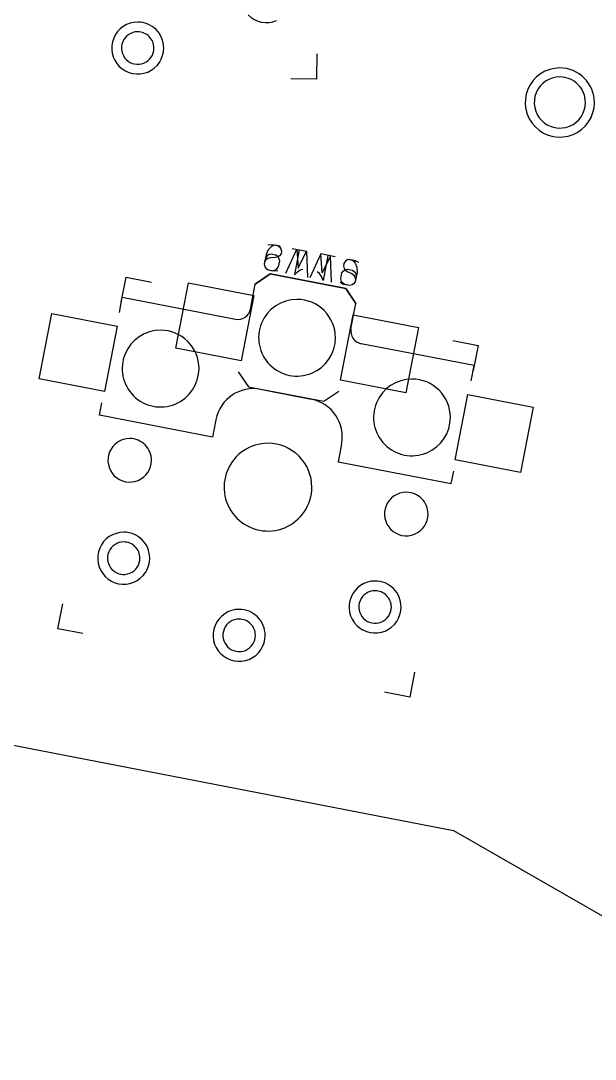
# Model space of a CAD drawing. Extents: x 28 to 165, y -144 to -37.
# Drawn here: x 118.82 to 141.25, y -144.16 to -103.57 of the extents above; entities that cross this region are included whole.
import ezdxf

# ---------------------------------------------------------------- set-up
doc = ezdxf.new("R2010")
doc.units = 0
doc.layers.get('0').update_dxf_attribs({"linetype": 'CONTINUOUS'})

msp = doc.modelspace()

# ---------------------------------------------------------------- linework, layer by layer
at = {"color": 7}
for points in [[(123.385128, -103.618754)], [(123.385128, -103.618754)], [(123.385128, -103.999754)], [(123.385128, -103.999754)], [(123.385128, -103.999754)], [(123.385128, -103.999754)], [(139.869309, -105.414601)], [(139.869309, -105.414601)], [(139.869309, -105.764601)], [(139.869309, -105.764601)], [(139.869309, -105.764601)], [(139.869309, -105.764601)], [(124.868079, -116.362446), (125.364182, -113.810215), (127.916414, -114.306318), (127.42031, -116.85855)], [(129.607079, -114.45928)], [(129.607079, -114.45928)], [(129.607079, -114.459281)], [(129.607079, -114.459281)], [(129.607079, -114.459281)], [(129.607079, -114.459281)], [(119.540159, -117.567982), (120.036262, -115.015751), (122.588494, -115.511854), (122.09239, -118.064086)], [(131.297744, -117.612246), (131.793848, -115.060015), (134.346079, -115.556118), (133.849975, -118.10835)], [(124.279158, -115.664816)], [(124.279158, -115.664816)], [(124.279158, -115.664817)], [(124.279158, -115.664817)], [(124.279158, -115.664817)], [(124.279158, -115.664817)], [(134.09544, -117.572908)], [(134.09544, -117.572908)], [(134.09544, -117.572909)], [(134.09544, -117.572909)], [(134.09544, -117.572909)], [(134.09544, -117.572909)], [(135.786104, -120.725873), (136.282208, -118.173642), (138.834439, -118.669745), (138.338336, -121.221977)], [(123.072809, -119.899618)], [(123.072809, -119.899618)], [(123.072809, -119.899619)], [(123.072809, -119.899619)], [(123.072809, -119.899619)], [(123.072809, -119.899619)], [(128.471764, -120.085468)], [(128.471764, -120.085468)], [(128.471764, -120.085468)], [(128.471764, -120.085468)], [(128.471764, -120.085468)], [(128.471764, -120.085468)], [(133.870719, -121.998518)], [(133.870719, -121.998518)], [(133.870719, -121.998519)], [(133.870719, -121.998519)], [(133.870719, -121.998519)], [(133.870719, -121.998519)], [(122.838549, -123.560109)], [(122.838549, -123.560109)], [(122.838549, -123.941109)], [(122.838549, -123.941109)], [(122.838549, -123.941109)], [(122.838549, -123.941109)], [(132.65483, -125.468201)], [(132.65483, -125.468201)], [(132.65483, -125.849201)], [(132.65483, -125.849201)], [(132.65483, -125.849201)], [(132.65483, -125.849201)], [(127.34599, -126.575574)], [(127.34599, -126.575574)], [(127.34599, -126.956574)], [(127.34599, -126.956574)], [(127.34599, -126.956574)], [(127.34599, -126.956574)]]:
    msp.add_lwpolyline(points, close=True, dxfattribs=at)
for points in [[(130.382322, -104.856907), (130.36487, -105.856756), (129.365021, -105.839303)], [(130.382324, -104.856906), (130.364874, -105.856757)], [(130.364874, -105.856757), (129.365023, -105.839307)], [(128.469012, -112.330693), (128.618332, -112.311213), (128.852053, -112.356643), (128.936453, -112.421553), (128.974113, -112.477383), (129.002683, -112.579963), (128.984513, -112.673454), (128.919593, -112.757854), (128.863763, -112.795514), (128.761193, -112.824084), (128.565122, -112.834484), (128.462552, -112.863054), (128.406722, -112.900714), (128.341802, -112.985114), (128.323632, -113.078604), (128.352202, -113.181174), (128.389862, -113.237004), (128.474262, -113.301924), (128.707983, -113.347354), (128.857303, -113.327864)], [(128.945539, -112.374812), (128.758562, -112.338467), (128.655988, -112.367039), (128.600156, -112.404697), (128.47941, -112.526758), (128.396321, -112.704649), (128.323632, -113.078602), (128.352204, -113.181177), (128.389862, -113.237007), (128.474264, -113.301923), (128.661241, -113.338268), (128.763816, -113.309696), (128.819646, -113.272038), (128.884562, -113.187636), (128.929993, -112.953915), (128.901421, -112.851341), (128.863763, -112.79551), (128.779361, -112.730594), (128.592384, -112.694249), (128.489809, -112.722821), (128.433979, -112.760479), (128.369062, -112.844881)], [(129.175423, -113.438214), (129.599953, -112.502023), (129.650643, -113.239524), (129.973914, -112.574703), (130.016824, -113.601764)], [(129.41298, -112.465673), (129.973911, -112.574707)], [(129.693446, -112.52019), (129.502636, -113.501819), (129.623383, -113.379758), (129.735044, -113.304442), (129.837619, -113.27587)], [(130.951707, -113.78349), (130.908795, -112.756431), (130.585525, -113.421249), (130.534841, -112.683742), (130.110311, -113.619938)], [(130.815305, -112.738264), (130.624494, -113.719885), (130.558264, -113.561484), (130.482954, -113.449824), (130.398554, -113.384904)], [(131.095775, -112.792774), (130.534844, -112.683744)], [(132.021569, -113.021243), (131.890423, -112.94724), (131.656701, -112.901809), (131.554127, -112.930381), (131.498297, -112.968039), (131.43338, -113.052441), (131.415208, -113.14593), (131.44378, -113.248504), (131.481438, -113.304334), (131.56584, -113.369251), (131.74373, -113.45234), (131.828134, -113.517256), (131.865792, -113.573086), (131.894363, -113.675662), (131.876191, -113.76915), (131.811275, -113.853552), (131.755443, -113.89121), (131.652869, -113.919782), (131.419148, -113.874351), (131.288002, -113.800349)], [(131.563215, -112.883634), (131.750195, -112.919984), (131.834596, -112.984894), (131.872256, -113.040724), (131.938486, -113.199134), (131.948876, -113.395194), (131.876196, -113.769155), (131.811276, -113.853555), (131.755445, -113.891215), (131.652865, -113.919785), (131.465895, -113.883435), (131.381495, -113.818525), (131.343835, -113.762695), (131.315265, -113.660115), (131.360695, -113.426394), (131.425605, -113.341994), (131.481435, -113.304334), (131.584015, -113.275764), (131.770985, -113.312104), (131.855396, -113.377024), (131.893046, -113.432854), (131.921626, -113.535424)], [(122.745223, -114.574536), (122.936032, -113.592908)], [(122.745227, -114.574535), (122.936037, -113.592904)], [(122.936032, -113.592908), (123.91766, -113.783718)], [(122.936037, -113.592904), (123.917658, -113.783715)], [(128.563957, -113.464405), (127.977739, -113.859815)], [(127.977742, -113.859815), (128.563962, -113.464404)], [(131.508842, -114.036833), (128.563957, -113.464405)], [(128.563962, -113.464404), (131.508845, -114.036835)], [(127.78693, -114.841443), (127.977739, -113.859815)], [(131.904252, -114.623051), (131.508842, -114.036833)], [(131.508845, -114.036835), (131.904256, -114.623055)], [(122.668899, -114.967188), (122.783384, -114.37821)], [(122.783384, -114.37821), (127.200711, -115.236852)], [(131.713445, -115.604676), (131.904256, -114.623055)], [(135.697197, -116.073428), (136.678825, -116.264237)], [(135.697199, -116.073427), (136.67883, -116.264237)], [(136.52618, -117.049538), (132.108856, -116.190897)], [(136.678825, -116.264237), (136.488016, -117.245865)], [(136.67883, -116.264237), (136.48802, -117.245868)], [(127.309911, -117.295518), (127.705322, -117.881729)], [(136.41169, -117.638518), (136.52618, -117.049538)], [(127.705322, -117.881729), (130.159384, -118.358759)], [(130.6502, -118.454159), (128.19613, -117.977136)], [(131.236419, -118.05875), (130.6502, -118.454159)], [(121.886581, -118.991863), (121.981986, -118.501049)], [(126.303908, -119.850504), (121.886581, -118.991863)], [(126.437474, -119.163365), (126.303908, -119.850504)], [(131.345615, -120.117411), (131.212045, -120.804551)], [(131.212045, -120.804551), (135.629379, -121.663192)], [(135.629379, -121.663192), (135.724779, -121.172382)], [(120.264704, -127.335702), (120.455513, -126.354074)], [(120.264705, -127.335698), (120.455515, -126.354077)], [(121.246331, -127.526511), (120.264704, -127.335702)], [(121.246335, -127.526508), (120.264705, -127.335698)], [(134.198306, -129.025402), (134.007497, -130.00703)], [(134.198308, -129.025399), (134.007498, -130.00703)], [(134.007498, -130.00703), (133.025867, -129.81622)], [(134.007497, -130.00703), (133.025869, -129.816221)], [(115.829188, -131.364034), (135.721812, -135.218161)], [(135.721812, -135.218161), (151.28343, -144.16147)]]:
    msp.add_lwpolyline(points, dxfattribs=at)
for points in [[(127.702599, -103.340756), (127.993173, -103.63133), (128.430173, -103.718255), (128.809827, -103.560998)], [(127.702599, -103.340756), (127.993173, -103.63133), (128.430173, -103.718255), (128.809827, -103.560998)], [(123.385128, -103.618754), (122.974193, -103.618754), (122.603723, -103.866295), (122.446465, -104.245948)], [(123.385128, -103.618754), (122.974193, -103.618754), (122.603723, -103.866295), (122.446465, -104.245948)], [(124.103549, -103.916334), (123.913012, -103.725797), (123.654588, -103.618754), (123.385128, -103.618754)], [(124.103549, -103.916334), (123.913012, -103.725797), (123.654588, -103.618754), (123.385128, -103.618754)], [(124.401128, -104.634755), (124.401128, -104.365295), (124.294086, -104.106871), (124.103549, -103.916334)], [(124.401128, -104.634755), (124.401128, -104.365295), (124.294086, -104.106871), (124.103549, -103.916334)], [(122.446465, -104.245948), (122.289207, -104.625602), (122.376132, -105.062602), (122.666706, -105.353176)], [(122.446465, -104.245948), (122.289207, -104.625602), (122.376132, -105.062602), (122.666706, -105.353176)], [(123.385128, -103.999754), (123.128294, -103.999754), (122.896749, -104.154467), (122.798463, -104.391751)], [(123.385128, -103.999754), (123.128294, -103.999754), (122.896749, -104.154467), (122.798463, -104.391751)], [(123.385128, -103.999754), (123.128294, -103.999754), (122.896749, -104.154467), (122.798463, -104.391751)], [(123.385128, -103.999754), (123.128294, -103.999754), (122.896749, -104.154467), (122.798463, -104.391751)], [(123.834141, -104.185742), (123.715055, -104.066656), (123.55354, -103.999754), (123.385128, -103.999754)], [(123.834141, -104.185742), (123.715055, -104.066656), (123.55354, -103.999754), (123.385128, -103.999754)], [(123.834141, -104.185742), (123.715055, -104.066656), (123.55354, -103.999754), (123.385128, -103.999754)], [(123.834141, -104.185742), (123.715055, -104.066656), (123.55354, -103.999754), (123.385128, -103.999754)], [(124.020128, -104.634755), (124.020128, -104.466342), (123.953226, -104.304827), (123.834141, -104.185742)], [(124.020128, -104.634755), (124.020128, -104.466342), (123.953226, -104.304827), (123.834141, -104.185742)], [(124.020128, -104.634755), (124.020128, -104.466342), (123.953226, -104.304827), (123.834141, -104.185742)], [(124.020128, -104.634755), (124.020128, -104.466342), (123.953226, -104.304827), (123.834141, -104.185742)], [(122.798463, -104.391751), (122.700177, -104.629034), (122.754505, -104.902159), (122.936114, -105.083768)], [(122.798463, -104.391751), (122.700177, -104.629034), (122.754505, -104.902159), (122.936114, -105.083768)], [(122.798463, -104.391751), (122.700177, -104.629034), (122.754505, -104.902159), (122.936114, -105.083768)], [(122.798463, -104.391751), (122.700177, -104.629034), (122.754505, -104.902159), (122.936114, -105.083768)], [(123.628132, -105.221419), (123.865415, -105.123133), (124.020128, -104.891589), (124.020128, -104.634755)], [(123.628132, -105.221419), (123.865415, -105.123133), (124.020128, -104.891589), (124.020128, -104.634755)], [(123.628132, -105.221419), (123.865415, -105.123133), (124.020128, -104.891589), (124.020128, -104.634755)], [(123.628132, -105.221419), (123.865415, -105.123133), (124.020128, -104.891589), (124.020128, -104.634755)], [(123.773934, -105.573417), (124.153588, -105.41616), (124.401128, -105.045689), (124.401128, -104.634755)], [(123.773934, -105.573417), (124.153588, -105.41616), (124.401128, -105.045689), (124.401128, -104.634755)], [(122.936114, -105.083768), (123.117723, -105.265377), (123.390848, -105.319705), (123.628132, -105.221419)], [(122.936114, -105.083768), (123.117723, -105.265377), (123.390848, -105.319705), (123.628132, -105.221419)], [(122.936114, -105.083768), (123.117723, -105.265377), (123.390848, -105.319705), (123.628132, -105.221419)], [(122.936114, -105.083768), (123.117723, -105.265377), (123.390848, -105.319705), (123.628132, -105.221419)], [(122.666706, -105.353176), (122.957281, -105.64375), (123.394281, -105.730675), (123.773934, -105.573417)], [(122.666706, -105.353176), (122.957281, -105.64375), (123.394281, -105.730675), (123.773934, -105.573417)], [(139.869309, -105.414601), (139.323285, -105.414601), (138.831025, -105.743518), (138.622071, -106.247979)], [(139.869309, -105.414601), (139.323285, -105.414601), (138.831025, -105.743518), (138.622071, -106.247979)], [(140.823904, -105.810007), (140.57073, -105.556833), (140.227352, -105.414601), (139.869309, -105.414601)], [(140.823904, -105.810007), (140.57073, -105.556833), (140.227352, -105.414601), (139.869309, -105.414601)], [(139.869309, -105.764601), (139.464847, -105.764601), (139.10021, -106.008243), (138.945429, -106.381918)], [(139.869309, -105.764601), (139.464847, -105.764601), (139.10021, -106.008243), (138.945429, -106.381918)], [(139.869309, -105.764601), (139.464847, -105.764601), (139.10021, -106.008243), (138.945429, -106.381918)], [(139.869309, -105.764601), (139.464847, -105.764601), (139.10021, -106.008243), (138.945429, -106.381918)], [(140.576417, -106.057494), (140.38888, -105.869958), (140.134526, -105.764601), (139.869309, -105.764601)], [(140.576417, -106.057494), (140.38888, -105.869958), (140.134526, -105.764601), (139.869309, -105.764601)], [(140.576417, -106.057494), (140.38888, -105.869958), (140.134526, -105.764601), (139.869309, -105.764601)], [(140.576417, -106.057494), (140.38888, -105.869958), (140.134526, -105.764601), (139.869309, -105.764601)], [(141.21931, -106.764602), (141.21931, -106.406559), (141.077079, -106.063181), (140.823904, -105.810007)], [(141.21931, -106.764602), (141.21931, -106.406559), (141.077079, -106.063181), (140.823904, -105.810007)], [(138.622071, -106.247979), (138.413116, -106.75244), (138.528616, -107.333099), (138.914714, -107.719197)], [(138.622071, -106.247979), (138.413116, -106.75244), (138.528616, -107.333099), (138.914714, -107.719197)], [(140.86931, -106.764602), (140.86931, -106.499385), (140.763953, -106.245031), (140.576417, -106.057494)], [(140.86931, -106.764602), (140.86931, -106.499385), (140.763953, -106.245031), (140.576417, -106.057494)], [(140.86931, -106.764602), (140.86931, -106.499385), (140.763953, -106.245031), (140.576417, -106.057494)], [(140.86931, -106.764602), (140.86931, -106.499385), (140.763953, -106.245031), (140.576417, -106.057494)], [(138.945429, -106.381918), (138.790648, -106.755593), (138.876203, -107.185711), (139.162202, -107.471709)], [(138.945429, -106.381918), (138.790648, -106.755593), (138.876203, -107.185711), (139.162202, -107.471709)], [(138.945429, -106.381918), (138.790648, -106.755593), (138.876203, -107.185711), (139.162202, -107.471709)], [(138.945429, -106.381918), (138.790648, -106.755593), (138.876203, -107.185711), (139.162202, -107.471709)], [(140.251993, -107.688482), (140.625668, -107.533701), (140.86931, -107.169065), (140.86931, -106.764602)], [(140.251993, -107.688482), (140.625668, -107.533701), (140.86931, -107.169065), (140.86931, -106.764602)], [(140.251993, -107.688482), (140.625668, -107.533701), (140.86931, -107.169065), (140.86931, -106.764602)], [(140.251993, -107.688482), (140.625668, -107.533701), (140.86931, -107.169065), (140.86931, -106.764602)], [(140.385932, -108.011841), (140.890393, -107.802886), (141.21931, -107.310626), (141.21931, -106.764602)], [(140.385932, -108.011841), (140.890393, -107.802886), (141.21931, -107.310626), (141.21931, -106.764602)], [(139.162202, -107.471709), (139.4482, -107.757708), (139.878318, -107.843264), (140.251993, -107.688482)], [(139.162202, -107.471709), (139.4482, -107.757708), (139.878318, -107.843264), (140.251993, -107.688482)], [(139.162202, -107.471709), (139.4482, -107.757708), (139.878318, -107.843264), (140.251993, -107.688482)], [(139.162202, -107.471709), (139.4482, -107.757708), (139.878318, -107.843264), (140.251993, -107.688482)], [(138.914714, -107.719197), (139.300812, -108.105295), (139.881471, -108.220795), (140.385932, -108.011841)], [(138.914714, -107.719197), (139.300812, -108.105295), (139.881471, -108.220795), (140.385932, -108.011841)], [(129.607079, -114.45928), (129.000385, -114.45928), (128.453431, -114.824744), (128.221259, -115.385256)], [(129.607079, -114.45928), (129.000385, -114.45928), (128.453431, -114.824744), (128.221259, -115.385256)], [(129.607079, -114.459281), (129.000386, -114.459281), (128.453431, -114.824744), (128.221259, -115.385256)], [(129.607079, -114.459281), (129.000386, -114.459281), (128.453431, -114.824744), (128.221259, -115.385256)], [(129.607079, -114.459281), (129.000386, -114.459281), (128.453431, -114.824744), (128.221259, -115.385256)], [(129.607079, -114.459281), (129.000386, -114.459281), (128.453431, -114.824744), (128.221259, -115.385256)], [(130.667741, -114.898621), (130.386436, -114.617316), (130.004905, -114.45928), (129.607079, -114.45928)], [(130.667741, -114.898621), (130.386436, -114.617316), (130.004905, -114.45928), (129.607079, -114.45928)], [(130.66774, -114.898621), (130.386436, -114.617316), (130.004904, -114.459281), (129.607079, -114.459281)], [(130.66774, -114.898621), (130.386436, -114.617316), (130.004904, -114.459281), (129.607079, -114.459281)], [(130.66774, -114.898621), (130.386436, -114.617316), (130.004904, -114.459281), (129.607079, -114.459281)], [(130.66774, -114.898621), (130.386436, -114.617316), (130.004904, -114.459281), (129.607079, -114.459281)], [(127.200711, -115.236852), (127.47178, -115.289542), (127.734239, -115.112511), (127.78693, -114.841443)], [(131.10708, -115.959282), (131.10708, -115.561457), (130.949045, -115.179926), (130.66774, -114.898621)], [(131.10708, -115.959282), (131.10708, -115.561457), (130.949045, -115.179926), (130.66774, -114.898621)], [(131.10708, -115.959282), (131.10708, -115.561457), (130.949045, -115.179926), (130.66774, -114.898621)], [(131.10708, -115.959282), (131.10708, -115.561457), (130.949045, -115.179926), (130.66774, -114.898621)], [(131.107081, -115.959282), (131.107081, -115.561457), (130.949045, -115.179925), (130.667741, -114.898621)], [(131.107081, -115.959282), (131.107081, -115.561457), (130.949045, -115.179925), (130.667741, -114.898621)], [(124.279158, -115.664816), (123.672464, -115.664816), (123.125509, -116.03028), (122.893338, -116.590792)], [(124.279158, -115.664816), (123.672464, -115.664816), (123.125509, -116.03028), (122.893338, -116.590792)], [(124.279158, -115.664817), (123.672465, -115.664817), (123.12551, -116.03028), (122.893338, -116.590792)], [(124.279158, -115.664817), (123.672465, -115.664817), (123.12551, -116.03028), (122.893338, -116.590792)], [(124.279158, -115.664817), (123.672465, -115.664817), (123.12551, -116.03028), (122.893338, -116.590792)], [(124.279158, -115.664817), (123.672465, -115.664817), (123.12551, -116.03028), (122.893338, -116.590792)], [(125.33982, -116.104157), (125.058515, -115.822852), (124.676983, -115.664816), (124.279158, -115.664816)], [(125.33982, -116.104157), (125.058515, -115.822852), (124.676983, -115.664816), (124.279158, -115.664816)], [(125.339819, -116.104157), (125.058514, -115.822852), (124.676983, -115.664817), (124.279158, -115.664817)], [(125.339819, -116.104157), (125.058514, -115.822852), (124.676983, -115.664817), (124.279158, -115.664817)], [(125.339819, -116.104157), (125.058514, -115.822852), (124.676983, -115.664817), (124.279158, -115.664817)], [(125.339819, -116.104157), (125.058514, -115.822852), (124.676983, -115.664817), (124.279158, -115.664817)], [(128.221259, -115.385256), (127.989087, -115.945768), (128.117421, -116.590945), (128.546418, -117.019943)], [(128.221259, -115.385256), (127.989087, -115.945768), (128.117421, -116.590945), (128.546418, -117.019943)], [(128.221259, -115.385256), (127.989088, -115.945768), (128.117421, -116.590945), (128.546419, -117.019943)], [(128.221259, -115.385256), (127.989088, -115.945768), (128.117421, -116.590945), (128.546419, -117.019943)], [(128.221259, -115.385256), (127.989088, -115.945768), (128.117421, -116.590945), (128.546419, -117.019943)], [(128.221259, -115.385256), (127.989088, -115.945768), (128.117421, -116.590945), (128.546419, -117.019943)], [(131.713445, -115.604676), (131.688142, -115.734849), (131.715586, -115.869741), (131.78974, -115.979679)], [(130.181105, -117.345102), (130.741617, -117.11293), (131.10708, -116.565975), (131.10708, -115.959282)], [(130.181105, -117.345102), (130.741617, -117.112931), (131.107081, -116.565976), (131.107081, -115.959282)], [(130.181105, -117.345102), (130.741617, -117.11293), (131.10708, -116.565975), (131.10708, -115.959282)], [(130.181105, -117.345102), (130.741617, -117.112931), (131.107081, -116.565976), (131.107081, -115.959282)], [(130.181105, -117.345102), (130.741617, -117.11293), (131.10708, -116.565975), (131.10708, -115.959282)], [(130.181105, -117.345102), (130.741617, -117.11293), (131.10708, -116.565975), (131.10708, -115.959282)], [(131.78974, -115.979679), (131.863894, -116.089617), (131.978683, -116.165594), (132.108856, -116.190897)], [(125.779159, -117.164818), (125.779159, -116.766993), (125.621124, -116.385462), (125.339819, -116.104157)], [(125.779159, -117.164818), (125.779159, -116.766993), (125.621124, -116.385462), (125.339819, -116.104157)], [(125.779159, -117.164818), (125.779159, -116.766993), (125.621124, -116.385462), (125.339819, -116.104157)], [(125.779159, -117.164818), (125.779159, -116.766993), (125.621124, -116.385462), (125.339819, -116.104157)], [(125.77916, -117.164818), (125.77916, -116.766993), (125.621124, -116.385462), (125.33982, -116.104157)], [(125.77916, -117.164818), (125.77916, -116.766993), (125.621124, -116.385462), (125.33982, -116.104157)], [(122.893338, -116.590792), (122.661166, -117.151304), (122.7895, -117.796482), (123.218497, -118.225479)], [(122.893338, -116.590792), (122.661166, -117.151304), (122.7895, -117.796482), (123.218497, -118.225479)], [(122.893338, -116.590792), (122.661167, -117.151304), (122.7895, -117.796481), (123.218498, -118.225479)], [(122.893338, -116.590792), (122.661167, -117.151304), (122.7895, -117.796481), (123.218498, -118.225479)], [(122.893338, -116.590792), (122.661167, -117.151304), (122.7895, -117.796481), (123.218498, -118.225479)], [(122.893338, -116.590792), (122.661167, -117.151304), (122.7895, -117.796481), (123.218498, -118.225479)], [(124.853184, -118.550638), (125.413696, -118.318466), (125.779159, -117.771512), (125.779159, -117.164818)], [(124.853184, -118.550638), (125.413696, -118.318467), (125.77916, -117.771512), (125.77916, -117.164818)], [(124.853184, -118.550638), (125.413696, -118.318466), (125.779159, -117.771512), (125.779159, -117.164818)], [(124.853184, -118.550638), (125.413696, -118.318467), (125.77916, -117.771512), (125.77916, -117.164818)], [(124.853184, -118.550638), (125.413696, -118.318466), (125.779159, -117.771512), (125.779159, -117.164818)], [(124.853184, -118.550638), (125.413696, -118.318466), (125.779159, -117.771512), (125.779159, -117.164818)], [(128.546418, -117.019943), (128.975416, -117.44894), (129.620593, -117.577274), (130.181105, -117.345102)], [(128.546418, -117.019943), (128.975416, -117.44894), (129.620593, -117.577274), (130.181105, -117.345102)], [(128.546419, -117.019943), (128.975416, -117.44894), (129.620593, -117.577274), (130.181105, -117.345102)], [(128.546419, -117.019943), (128.975416, -117.44894), (129.620593, -117.577274), (130.181105, -117.345102)], [(128.546419, -117.019943), (128.975416, -117.44894), (129.620593, -117.577274), (130.181105, -117.345102)], [(128.546419, -117.019943), (128.975416, -117.44894), (129.620593, -117.577274), (130.181105, -117.345102)], [(134.09544, -117.572908), (133.488746, -117.572908), (132.941791, -117.938372), (132.709619, -118.498884)], [(134.09544, -117.572908), (133.488746, -117.572908), (132.941791, -117.938372), (132.709619, -118.498884)], [(134.09544, -117.572909), (133.488746, -117.572909), (132.941791, -117.938372), (132.70962, -118.498884)], [(134.09544, -117.572909), (133.488746, -117.572909), (132.941791, -117.938372), (132.70962, -118.498884)], [(134.09544, -117.572909), (133.488746, -117.572909), (132.941791, -117.938372), (132.70962, -118.498884)], [(134.09544, -117.572909), (133.488746, -117.572909), (132.941791, -117.938372), (132.70962, -118.498884)], [(135.156101, -118.012248), (134.874796, -117.730944), (134.493265, -117.572908), (134.09544, -117.572908)], [(135.156101, -118.012248), (134.874796, -117.730944), (134.493265, -117.572908), (134.09544, -117.572908)], [(135.156101, -118.012249), (134.874796, -117.730944), (134.493265, -117.572909), (134.09544, -117.572909)], [(135.156101, -118.012249), (134.874796, -117.730944), (134.493265, -117.572909), (134.09544, -117.572909)], [(135.156101, -118.012249), (134.874796, -117.730944), (134.493265, -117.572909), (134.09544, -117.572909)], [(135.156101, -118.012249), (134.874796, -117.730944), (134.493265, -117.572909), (134.09544, -117.572909)], [(128.19613, -117.977137), (127.382923, -117.819066), (126.595546, -118.350158), (126.437475, -119.163365)], [(135.595441, -119.07291), (135.595441, -118.675085), (135.437406, -118.293553), (135.156101, -118.012248)], [(135.595441, -119.07291), (135.595441, -118.675085), (135.437406, -118.293553), (135.156101, -118.012248)], [(135.595441, -119.07291), (135.595441, -118.675085), (135.437405, -118.293554), (135.156101, -118.012249)], [(135.595441, -119.07291), (135.595441, -118.675085), (135.437405, -118.293554), (135.156101, -118.012249)], [(135.595441, -119.07291), (135.595441, -118.675085), (135.437405, -118.293554), (135.156101, -118.012249)], [(135.595441, -119.07291), (135.595441, -118.675085), (135.437405, -118.293554), (135.156101, -118.012249)], [(123.218497, -118.225479), (123.647495, -118.654476), (124.292672, -118.78281), (124.853184, -118.550638)], [(123.218497, -118.225479), (123.647495, -118.654476), (124.292672, -118.78281), (124.853184, -118.550638)], [(123.218498, -118.225479), (123.647495, -118.654476), (124.292672, -118.78281), (124.853184, -118.550638)], [(123.218498, -118.225479), (123.647495, -118.654476), (124.292672, -118.78281), (124.853184, -118.550638)], [(123.218498, -118.225479), (123.647495, -118.654476), (124.292672, -118.78281), (124.853184, -118.550638)], [(123.218498, -118.225479), (123.647495, -118.654476), (124.292672, -118.78281), (124.853184, -118.550638)], [(131.345615, -120.117411), (131.503683, -119.304204), (130.97259, -118.51683), (130.159384, -118.358759)], [(132.709619, -118.498884), (132.477447, -119.059396), (132.605781, -119.704573), (133.034779, -120.133571)], [(132.709619, -118.498884), (132.477447, -119.059396), (132.605781, -119.704573), (133.034779, -120.133571)], [(132.70962, -118.498884), (132.477448, -119.059396), (132.605782, -119.704573), (133.034779, -120.13357)], [(132.70962, -118.498884), (132.477448, -119.059396), (132.605782, -119.704573), (133.034779, -120.13357)], [(132.70962, -118.498884), (132.477448, -119.059396), (132.605782, -119.704573), (133.034779, -120.13357)], [(132.70962, -118.498884), (132.477448, -119.059396), (132.605782, -119.704573), (133.034779, -120.13357)], [(134.669465, -120.45873), (135.229977, -120.226558), (135.595441, -119.679603), (135.595441, -119.07291)], [(134.669465, -120.45873), (135.229978, -120.226559), (135.595441, -119.679604), (135.595441, -119.07291)], [(134.669465, -120.45873), (135.229977, -120.226558), (135.595441, -119.679603), (135.595441, -119.07291)], [(134.669465, -120.45873), (135.229978, -120.226559), (135.595441, -119.679604), (135.595441, -119.07291)], [(134.669465, -120.45873), (135.229977, -120.226558), (135.595441, -119.679603), (135.595441, -119.07291)], [(134.669465, -120.45873), (135.229977, -120.226558), (135.595441, -119.679603), (135.595441, -119.07291)], [(123.072809, -119.899618), (122.728652, -119.899618), (122.418383, -120.106934), (122.286679, -120.424894)], [(123.072809, -119.899618), (122.728652, -119.899618), (122.418383, -120.106934), (122.286679, -120.424894)], [(123.072809, -119.899619), (122.728652, -119.899619), (122.418383, -120.106934), (122.28668, -120.424894)], [(123.072809, -119.899619), (122.728652, -119.899619), (122.418383, -120.106934), (122.28668, -120.424894)], [(123.072809, -119.899619), (122.728652, -119.899619), (122.418383, -120.106934), (122.28668, -120.424894)], [(123.072809, -119.899619), (122.728652, -119.899619), (122.418383, -120.106934), (122.28668, -120.424894)], [(123.674487, -120.148842), (123.514912, -119.989267), (123.298482, -119.899618), (123.072809, -119.899618)], [(123.674487, -120.148842), (123.514912, -119.989267), (123.298482, -119.899618), (123.072809, -119.899618)], [(123.674487, -120.148842), (123.514912, -119.989267), (123.298482, -119.899619), (123.072809, -119.899619)], [(123.674487, -120.148842), (123.514912, -119.989267), (123.298482, -119.899619), (123.072809, -119.899619)], [(123.674487, -120.148842), (123.514912, -119.989267), (123.298482, -119.899619), (123.072809, -119.899619)], [(123.674487, -120.148842), (123.514912, -119.989267), (123.298482, -119.899619), (123.072809, -119.899619)], [(123.92371, -120.750519), (123.92371, -120.524846), (123.834061, -120.308417), (123.674487, -120.148842)], [(123.92371, -120.750519), (123.92371, -120.524846), (123.834062, -120.308416), (123.674487, -120.148842)], [(123.92371, -120.750519), (123.92371, -120.524846), (123.834061, -120.308417), (123.674487, -120.148842)], [(123.92371, -120.750519), (123.92371, -120.524846), (123.834062, -120.308416), (123.674487, -120.148842)], [(123.92371, -120.750519), (123.92371, -120.524846), (123.834061, -120.308417), (123.674487, -120.148842)], [(123.92371, -120.750519), (123.92371, -120.524846), (123.834061, -120.308417), (123.674487, -120.148842)], [(128.471764, -120.085468), (127.778313, -120.085468), (127.153144, -120.503193), (126.887771, -121.143858)], [(128.471764, -120.085468), (127.778313, -120.085468), (127.153144, -120.503193), (126.887771, -121.143858)], [(128.471764, -120.085468), (127.778313, -120.085468), (127.153144, -120.503193), (126.887772, -121.143858)], [(128.471764, -120.085468), (127.778313, -120.085468), (127.153144, -120.503193), (126.887772, -121.143858)], [(128.471764, -120.085468), (127.778313, -120.085468), (127.153144, -120.503193), (126.887772, -121.143858)], [(128.471764, -120.085468), (127.778313, -120.085468), (127.153144, -120.503193), (126.887772, -121.143858)], [(129.6841, -120.587634), (129.362568, -120.266103), (128.926478, -120.085468), (128.471764, -120.085468)], [(129.6841, -120.587634), (129.362569, -120.266102), (128.926478, -120.085468), (128.471764, -120.085468)], [(129.6841, -120.587634), (129.362568, -120.266103), (128.926478, -120.085468), (128.471764, -120.085468)], [(129.6841, -120.587634), (129.362569, -120.266102), (128.926478, -120.085468), (128.471764, -120.085468)], [(129.6841, -120.587634), (129.362568, -120.266103), (128.926478, -120.085468), (128.471764, -120.085468)], [(129.6841, -120.587634), (129.362568, -120.266103), (128.926478, -120.085468), (128.471764, -120.085468)], [(133.034779, -120.13357), (133.463776, -120.562568), (134.108953, -120.690901), (134.669465, -120.45873)], [(133.034779, -120.13357), (133.463776, -120.562568), (134.108953, -120.690901), (134.669465, -120.45873)], [(133.034779, -120.13357), (133.463776, -120.562568), (134.108953, -120.690901), (134.669465, -120.45873)], [(133.034779, -120.13357), (133.463776, -120.562568), (134.108953, -120.690901), (134.669465, -120.45873)], [(133.034779, -120.133571), (133.463776, -120.562568), (134.108953, -120.690902), (134.669465, -120.45873)], [(133.034779, -120.133571), (133.463776, -120.562568), (134.108953, -120.690902), (134.669465, -120.45873)], [(122.286679, -120.424894), (122.154976, -120.742853), (122.227776, -121.108841), (122.471131, -121.352197)], [(122.286679, -120.424894), (122.154976, -120.742853), (122.227776, -121.108841), (122.471131, -121.352197)], [(122.28668, -120.424894), (122.154977, -120.742853), (122.227776, -121.108841), (122.471132, -121.352197)], [(122.28668, -120.424894), (122.154977, -120.742853), (122.227776, -121.108841), (122.471132, -121.352197)], [(122.28668, -120.424894), (122.154977, -120.742853), (122.227776, -121.108841), (122.471132, -121.352197)], [(122.28668, -120.424894), (122.154977, -120.742853), (122.227776, -121.108841), (122.471132, -121.352197)], [(123.398435, -121.536649), (123.716394, -121.404945), (123.92371, -121.094676), (123.92371, -120.750519)], [(123.398435, -121.536649), (123.716395, -121.404946), (123.92371, -121.094677), (123.92371, -120.750519)], [(123.398435, -121.536649), (123.716394, -121.404945), (123.92371, -121.094676), (123.92371, -120.750519)], [(123.398435, -121.536649), (123.716395, -121.404946), (123.92371, -121.094677), (123.92371, -120.750519)], [(123.398435, -121.536649), (123.716394, -121.404945), (123.92371, -121.094676), (123.92371, -120.750519)], [(123.398435, -121.536649), (123.716394, -121.404945), (123.92371, -121.094676), (123.92371, -120.750519)], [(130.186265, -121.799969), (130.186265, -121.345255), (130.005631, -120.909165), (129.6841, -120.587634)], [(130.186266, -121.799969), (130.186266, -121.345255), (130.005632, -120.909165), (129.6841, -120.587634)], [(130.186265, -121.799969), (130.186265, -121.345255), (130.005631, -120.909165), (129.6841, -120.587634)], [(130.186266, -121.799969), (130.186266, -121.345255), (130.005632, -120.909165), (129.6841, -120.587634)], [(130.186265, -121.799969), (130.186265, -121.345255), (130.005631, -120.909165), (129.6841, -120.587634)], [(130.186265, -121.799969), (130.186265, -121.345255), (130.005631, -120.909165), (129.6841, -120.587634)], [(122.471131, -121.352197), (122.714487, -121.595553), (123.080475, -121.668352), (123.398435, -121.536649)], [(122.471131, -121.352197), (122.714487, -121.595553), (123.080475, -121.668352), (123.398435, -121.536649)], [(122.471132, -121.352197), (122.714488, -121.595552), (123.080475, -121.668352), (123.398435, -121.536649)], [(122.471132, -121.352197), (122.714488, -121.595552), (123.080475, -121.668352), (123.398435, -121.536649)], [(122.471132, -121.352197), (122.714488, -121.595552), (123.080475, -121.668352), (123.398435, -121.536649)], [(122.471132, -121.352197), (122.714488, -121.595552), (123.080475, -121.668352), (123.398435, -121.536649)], [(126.887771, -121.143858), (126.622399, -121.784523), (126.769085, -122.521961), (127.259429, -123.012305)], [(126.887771, -121.143858), (126.622399, -121.784523), (126.769085, -122.521961), (127.259429, -123.012305)], [(126.887772, -121.143858), (126.6224, -121.784523), (126.769085, -122.521961), (127.259429, -123.012305)], [(126.887772, -121.143858), (126.6224, -121.784523), (126.769085, -122.521961), (127.259429, -123.012305)], [(126.887772, -121.143858), (126.6224, -121.784523), (126.769085, -122.521961), (127.259429, -123.012305)], [(126.887772, -121.143858), (126.6224, -121.784523), (126.769085, -122.521961), (127.259429, -123.012305)], [(129.127876, -123.383962), (129.768541, -123.11859), (130.186265, -122.49342), (130.186265, -121.799969)], [(129.127876, -123.383962), (129.768541, -123.11859), (130.186266, -122.49342), (130.186266, -121.799969)], [(129.127876, -123.383962), (129.768541, -123.11859), (130.186265, -122.49342), (130.186265, -121.799969)], [(129.127876, -123.383962), (129.768541, -123.11859), (130.186266, -122.49342), (130.186266, -121.799969)], [(129.127876, -123.383962), (129.768541, -123.11859), (130.186265, -122.49342), (130.186265, -121.799969)], [(129.127876, -123.383962), (129.768541, -123.11859), (130.186265, -122.49342), (130.186265, -121.799969)], [(133.870719, -121.998518), (133.526562, -121.998518), (133.216293, -122.205834), (133.08459, -122.523794)], [(133.870719, -121.998518), (133.526562, -121.998518), (133.216293, -122.205834), (133.08459, -122.523794)], [(133.870719, -121.998519), (133.526562, -121.998519), (133.216293, -122.205834), (133.08459, -122.523794)], [(133.870719, -121.998519), (133.526562, -121.998519), (133.216293, -122.205834), (133.08459, -122.523794)], [(133.870719, -121.998519), (133.526562, -121.998519), (133.216293, -122.205834), (133.08459, -122.523794)], [(133.870719, -121.998519), (133.526562, -121.998519), (133.216293, -122.205834), (133.08459, -122.523794)], [(134.472397, -122.247742), (134.312822, -122.088167), (134.096392, -121.998518), (133.870719, -121.998518)], [(134.472397, -122.247742), (134.312822, -122.088167), (134.096392, -121.998518), (133.870719, -121.998518)], [(134.472397, -122.247742), (134.312822, -122.088167), (134.096392, -121.998519), (133.870719, -121.998519)], [(134.472397, -122.247742), (134.312822, -122.088167), (134.096392, -121.998519), (133.870719, -121.998519)], [(134.472397, -122.247742), (134.312822, -122.088167), (134.096392, -121.998519), (133.870719, -121.998519)], [(134.472397, -122.247742), (134.312822, -122.088167), (134.096392, -121.998519), (133.870719, -121.998519)], [(133.08459, -122.523794), (132.952886, -122.841753), (133.025686, -123.207741), (133.269042, -123.451097)], [(133.08459, -122.523794), (132.952886, -122.841753), (133.025686, -123.207741), (133.269042, -123.451097)], [(133.08459, -122.523794), (132.952887, -122.841753), (133.025686, -123.207741), (133.269042, -123.451097)], [(133.08459, -122.523794), (132.952887, -122.841753), (133.025686, -123.207741), (133.269042, -123.451097)], [(133.08459, -122.523794), (132.952887, -122.841753), (133.025686, -123.207741), (133.269042, -123.451097)], [(133.08459, -122.523794), (132.952887, -122.841753), (133.025686, -123.207741), (133.269042, -123.451097)], [(134.72162, -122.849419), (134.72162, -122.623746), (134.631972, -122.407317), (134.472397, -122.247742)], [(134.72162, -122.849419), (134.72162, -122.623746), (134.631972, -122.407316), (134.472397, -122.247742)], [(134.72162, -122.849419), (134.72162, -122.623746), (134.631972, -122.407317), (134.472397, -122.247742)], [(134.72162, -122.849419), (134.72162, -122.623746), (134.631972, -122.407316), (134.472397, -122.247742)], [(134.72162, -122.849419), (134.72162, -122.623746), (134.631972, -122.407317), (134.472397, -122.247742)], [(134.72162, -122.849419), (134.72162, -122.623746), (134.631972, -122.407317), (134.472397, -122.247742)], [(134.196345, -123.635549), (134.514305, -123.503845), (134.72162, -123.193576), (134.72162, -122.849419)], [(134.196345, -123.635549), (134.514305, -123.503846), (134.72162, -123.193577), (134.72162, -122.849419)], [(134.196345, -123.635549), (134.514305, -123.503845), (134.72162, -123.193576), (134.72162, -122.849419)], [(134.196345, -123.635549), (134.514305, -123.503846), (134.72162, -123.193577), (134.72162, -122.849419)], [(134.196345, -123.635549), (134.514305, -123.503845), (134.72162, -123.193576), (134.72162, -122.849419)], [(134.196345, -123.635549), (134.514305, -123.503845), (134.72162, -123.193576), (134.72162, -122.849419)], [(127.259429, -123.012305), (127.749773, -123.502649), (128.48721, -123.649334), (129.127876, -123.383962)], [(127.259429, -123.012305), (127.749773, -123.502649), (128.48721, -123.649335), (129.127876, -123.383962)], [(127.259429, -123.012305), (127.749773, -123.502649), (128.48721, -123.649334), (129.127876, -123.383962)], [(127.259429, -123.012305), (127.749773, -123.502649), (128.48721, -123.649335), (129.127876, -123.383962)], [(127.259429, -123.012305), (127.749773, -123.502649), (128.48721, -123.649334), (129.127876, -123.383962)], [(127.259429, -123.012305), (127.749773, -123.502649), (128.48721, -123.649334), (129.127876, -123.383962)], [(122.838549, -123.560109), (122.427615, -123.560109), (122.057144, -123.80765), (121.899886, -124.187303)], [(122.838549, -123.560109), (122.427615, -123.560109), (122.057144, -123.80765), (121.899886, -124.187303)], [(123.55697, -123.857689), (123.366433, -123.667152), (123.108009, -123.560109), (122.838549, -123.560109)], [(123.55697, -123.857689), (123.366433, -123.667152), (123.108009, -123.560109), (122.838549, -123.560109)], [(133.269042, -123.451097), (133.512398, -123.694452), (133.878385, -123.767252), (134.196345, -123.635549)], [(133.269042, -123.451097), (133.512398, -123.694453), (133.878385, -123.767252), (134.196345, -123.635549)], [(133.269042, -123.451097), (133.512398, -123.694452), (133.878385, -123.767252), (134.196345, -123.635549)], [(133.269042, -123.451097), (133.512398, -123.694453), (133.878385, -123.767252), (134.196345, -123.635549)], [(133.269042, -123.451097), (133.512398, -123.694452), (133.878385, -123.767252), (134.196345, -123.635549)], [(133.269042, -123.451097), (133.512398, -123.694452), (133.878385, -123.767252), (134.196345, -123.635549)], [(121.899886, -124.187303), (121.742629, -124.566957), (121.829554, -125.003957), (122.120128, -125.294531)], [(121.899886, -124.187303), (121.742629, -124.566957), (121.829554, -125.003957), (122.120128, -125.294531)], [(122.838549, -123.941109), (122.581715, -123.941109), (122.350171, -124.095822), (122.251885, -124.333106)], [(122.838549, -123.941109), (122.581715, -123.941109), (122.350171, -124.095822), (122.251885, -124.333106)], [(122.838549, -123.941109), (122.581715, -123.941109), (122.350171, -124.095822), (122.251885, -124.333106)], [(122.838549, -123.941109), (122.581715, -123.941109), (122.350171, -124.095822), (122.251885, -124.333106)], [(123.287562, -124.127097), (123.168477, -124.008011), (123.006962, -123.941109), (122.838549, -123.941109)], [(123.287562, -124.127097), (123.168477, -124.008011), (123.006962, -123.941109), (122.838549, -123.941109)], [(123.287562, -124.127097), (123.168477, -124.008011), (123.006962, -123.941109), (122.838549, -123.941109)], [(123.287562, -124.127097), (123.168477, -124.008011), (123.006962, -123.941109), (122.838549, -123.941109)], [(123.47355, -124.57611), (123.47355, -124.407697), (123.406648, -124.246182), (123.287562, -124.127097)], [(123.47355, -124.57611), (123.47355, -124.407697), (123.406648, -124.246182), (123.287562, -124.127097)], [(123.47355, -124.57611), (123.47355, -124.407697), (123.406648, -124.246182), (123.287562, -124.127097)], [(123.47355, -124.57611), (123.47355, -124.407697), (123.406648, -124.246182), (123.287562, -124.127097)], [(123.85455, -124.57611), (123.85455, -124.30665), (123.747507, -124.048226), (123.55697, -123.857689)], [(123.85455, -124.57611), (123.85455, -124.30665), (123.747507, -124.048226), (123.55697, -123.857689)], [(122.251885, -124.333106), (122.153599, -124.570389), (122.207927, -124.843514), (122.389536, -125.025123)], [(122.251885, -124.333106), (122.153599, -124.570389), (122.207927, -124.843514), (122.389536, -125.025123)], [(122.251885, -124.333106), (122.153599, -124.570389), (122.207927, -124.843514), (122.389536, -125.025123)], [(122.251885, -124.333106), (122.153599, -124.570389), (122.207927, -124.843514), (122.389536, -125.025123)], [(123.081553, -125.162774), (123.318837, -125.064488), (123.47355, -124.832944), (123.47355, -124.57611)], [(123.081553, -125.162774), (123.318837, -125.064488), (123.47355, -124.832944), (123.47355, -124.57611)], [(123.081553, -125.162774), (123.318837, -125.064488), (123.47355, -124.832944), (123.47355, -124.57611)], [(123.081553, -125.162774), (123.318837, -125.064488), (123.47355, -124.832944), (123.47355, -124.57611)], [(123.227356, -125.514772), (123.607009, -125.357515), (123.85455, -124.987044), (123.85455, -124.57611)], [(123.227356, -125.514772), (123.607009, -125.357515), (123.85455, -124.987044), (123.85455, -124.57611)], [(122.120128, -125.294531), (122.410702, -125.585105), (122.847702, -125.67203), (123.227356, -125.514772)], [(122.120128, -125.294531), (122.410702, -125.585105), (122.847702, -125.67203), (123.227356, -125.514772)], [(122.389536, -125.025123), (122.571145, -125.206732), (122.84427, -125.26106), (123.081553, -125.162774)], [(122.389536, -125.025123), (122.571145, -125.206732), (122.84427, -125.26106), (123.081553, -125.162774)], [(122.389536, -125.025123), (122.571145, -125.206732), (122.84427, -125.26106), (123.081553, -125.162774)], [(122.389536, -125.025123), (122.571145, -125.206732), (122.84427, -125.26106), (123.081553, -125.162774)], [(132.65483, -125.468201), (132.243896, -125.468201), (131.873425, -125.715741), (131.716168, -126.095395)], [(132.65483, -125.468201), (132.243896, -125.468201), (131.873425, -125.715741), (131.716168, -126.095395)], [(133.373252, -125.765781), (133.182714, -125.575243), (132.924291, -125.468201), (132.65483, -125.468201)], [(133.373252, -125.765781), (133.182714, -125.575243), (132.924291, -125.468201), (132.65483, -125.468201)], [(133.670831, -126.484202), (133.670831, -126.214742), (133.563789, -125.956318), (133.373252, -125.765781)], [(133.670831, -126.484202), (133.670831, -126.214742), (133.563789, -125.956318), (133.373252, -125.765781)], [(131.716168, -126.095395), (131.55891, -126.475049), (131.645835, -126.912049), (131.936409, -127.202623)], [(131.716168, -126.095395), (131.55891, -126.475049), (131.645835, -126.912049), (131.936409, -127.202623)], [(132.068166, -126.241198), (131.96988, -126.478481), (132.024208, -126.751606), (132.205817, -126.933215)], [(132.068166, -126.241198), (131.96988, -126.478481), (132.024208, -126.751606), (132.205817, -126.933215)], [(132.068166, -126.241198), (131.96988, -126.478481), (132.024208, -126.751606), (132.205817, -126.933215)], [(132.068166, -126.241198), (131.96988, -126.478481), (132.024208, -126.751606), (132.205817, -126.933215)], [(132.65483, -125.849201), (132.397997, -125.849201), (132.166452, -126.003914), (132.068166, -126.241198)], [(132.65483, -125.849201), (132.397997, -125.849201), (132.166452, -126.003914), (132.068166, -126.241198)], [(132.65483, -125.849201), (132.397997, -125.849201), (132.166452, -126.003914), (132.068166, -126.241198)], [(132.65483, -125.849201), (132.397997, -125.849201), (132.166452, -126.003914), (132.068166, -126.241198)], [(133.103844, -126.035188), (132.984758, -125.916103), (132.823243, -125.849201), (132.65483, -125.849201)], [(133.103844, -126.035188), (132.984758, -125.916103), (132.823243, -125.849201), (132.65483, -125.849201)], [(133.103844, -126.035188), (132.984758, -125.916103), (132.823243, -125.849201), (132.65483, -125.849201)], [(133.103844, -126.035188), (132.984758, -125.916103), (132.823243, -125.849201), (132.65483, -125.849201)], [(133.289831, -126.484202), (133.289831, -126.315789), (133.222929, -126.154274), (133.103844, -126.035188)], [(133.289831, -126.484202), (133.289831, -126.315789), (133.222929, -126.154274), (133.103844, -126.035188)], [(133.289831, -126.484202), (133.289831, -126.315789), (133.222929, -126.154274), (133.103844, -126.035188)], [(133.289831, -126.484202), (133.289831, -126.315789), (133.222929, -126.154274), (133.103844, -126.035188)], [(127.34599, -126.575574), (126.935056, -126.575574), (126.564585, -126.823115), (126.407328, -127.202768)], [(127.34599, -126.575574), (126.935056, -126.575574), (126.564585, -126.823115), (126.407328, -127.202768)], [(128.064411, -126.873154), (127.873874, -126.682616), (127.61545, -126.575574), (127.34599, -126.575574)], [(128.064411, -126.873154), (127.873874, -126.682616), (127.61545, -126.575574), (127.34599, -126.575574)], [(132.897835, -127.070866), (133.135118, -126.97258), (133.289831, -126.741035), (133.289831, -126.484202)], [(132.897835, -127.070866), (133.135118, -126.97258), (133.289831, -126.741035), (133.289831, -126.484202)], [(132.897835, -127.070866), (133.135118, -126.97258), (133.289831, -126.741035), (133.289831, -126.484202)], [(132.897835, -127.070866), (133.135118, -126.97258), (133.289831, -126.741035), (133.289831, -126.484202)], [(133.043637, -127.422864), (133.423291, -127.265607), (133.670831, -126.895136), (133.670831, -126.484202)], [(133.043637, -127.422864), (133.423291, -127.265607), (133.670831, -126.895136), (133.670831, -126.484202)], [(127.34599, -126.956574), (127.089157, -126.956574), (126.857612, -127.111287), (126.759326, -127.348571)], [(127.34599, -126.956574), (127.089157, -126.956574), (126.857612, -127.111287), (126.759326, -127.348571)], [(127.34599, -126.956574), (127.089157, -126.956574), (126.857612, -127.111287), (126.759326, -127.348571)], [(127.34599, -126.956574), (127.089157, -126.956574), (126.857612, -127.111287), (126.759326, -127.348571)], [(127.795004, -127.142562), (127.675918, -127.023476), (127.514403, -126.956574), (127.34599, -126.956574)], [(127.795004, -127.142562), (127.675918, -127.023476), (127.514403, -126.956574), (127.34599, -126.956574)], [(127.795004, -127.142562), (127.675918, -127.023476), (127.514403, -126.956574), (127.34599, -126.956574)], [(127.795004, -127.142562), (127.675918, -127.023476), (127.514403, -126.956574), (127.34599, -126.956574)], [(128.361991, -127.591575), (128.361991, -127.322115), (128.254949, -127.063691), (128.064411, -126.873154)], [(128.361991, -127.591575), (128.361991, -127.322115), (128.254949, -127.063691), (128.064411, -126.873154)], [(132.205817, -126.933215), (132.387426, -127.114824), (132.660551, -127.169152), (132.897835, -127.070866)], [(132.205817, -126.933215), (132.387426, -127.114824), (132.660551, -127.169152), (132.897835, -127.070866)], [(132.205817, -126.933215), (132.387426, -127.114824), (132.660551, -127.169152), (132.897835, -127.070866)], [(132.205817, -126.933215), (132.387426, -127.114824), (132.660551, -127.169152), (132.897835, -127.070866)], [(126.407328, -127.202768), (126.25007, -127.582422), (126.336995, -128.019422), (126.627569, -128.309996)], [(126.407328, -127.202768), (126.25007, -127.582422), (126.336995, -128.019422), (126.627569, -128.309996)], [(126.759326, -127.348571), (126.66104, -127.585854), (126.715368, -127.858979), (126.896977, -128.040588)], [(126.759326, -127.348571), (126.66104, -127.585854), (126.715368, -127.858979), (126.896977, -128.040588)], [(126.759326, -127.348571), (126.66104, -127.585854), (126.715368, -127.858979), (126.896977, -128.040588)], [(126.759326, -127.348571), (126.66104, -127.585854), (126.715368, -127.858979), (126.896977, -128.040588)], [(127.980991, -127.591575), (127.980991, -127.423162), (127.914089, -127.261647), (127.795004, -127.142562)], [(127.980991, -127.591575), (127.980991, -127.423162), (127.914089, -127.261647), (127.795004, -127.142562)], [(127.980991, -127.591575), (127.980991, -127.423162), (127.914089, -127.261647), (127.795004, -127.142562)], [(127.980991, -127.591575), (127.980991, -127.423162), (127.914089, -127.261647), (127.795004, -127.142562)], [(131.936409, -127.202623), (132.226983, -127.493197), (132.663984, -127.580122), (133.043637, -127.422864)], [(131.936409, -127.202623), (132.226983, -127.493197), (132.663984, -127.580122), (133.043637, -127.422864)], [(127.588994, -128.178239), (127.826278, -128.079953), (127.980991, -127.848409), (127.980991, -127.591575)], [(127.588994, -128.178239), (127.826278, -128.079953), (127.980991, -127.848409), (127.980991, -127.591575)], [(127.588994, -128.178239), (127.826278, -128.079953), (127.980991, -127.848409), (127.980991, -127.591575)], [(127.588994, -128.178239), (127.826278, -128.079953), (127.980991, -127.848409), (127.980991, -127.591575)], [(127.734797, -128.530237), (128.114451, -128.37298), (128.361991, -128.002509), (128.361991, -127.591575)], [(127.734797, -128.530237), (128.114451, -128.37298), (128.361991, -128.002509), (128.361991, -127.591575)], [(126.896977, -128.040588), (127.078586, -128.222197), (127.351711, -128.276525), (127.588994, -128.178239)], [(126.896977, -128.040588), (127.078586, -128.222197), (127.351711, -128.276525), (127.588994, -128.178239)], [(126.896977, -128.040588), (127.078586, -128.222197), (127.351711, -128.276525), (127.588994, -128.178239)], [(126.896977, -128.040588), (127.078586, -128.222197), (127.351711, -128.276525), (127.588994, -128.178239)], [(126.627569, -128.309996), (126.918143, -128.60057), (127.355143, -128.687495), (127.734797, -128.530237)], [(126.627569, -128.309996), (126.918143, -128.60057), (127.355143, -128.687495), (127.734797, -128.530237)]]:
    msp.add_open_spline(points, degree=3, dxfattribs=at)

doc.saveas('drawing.dxf')
